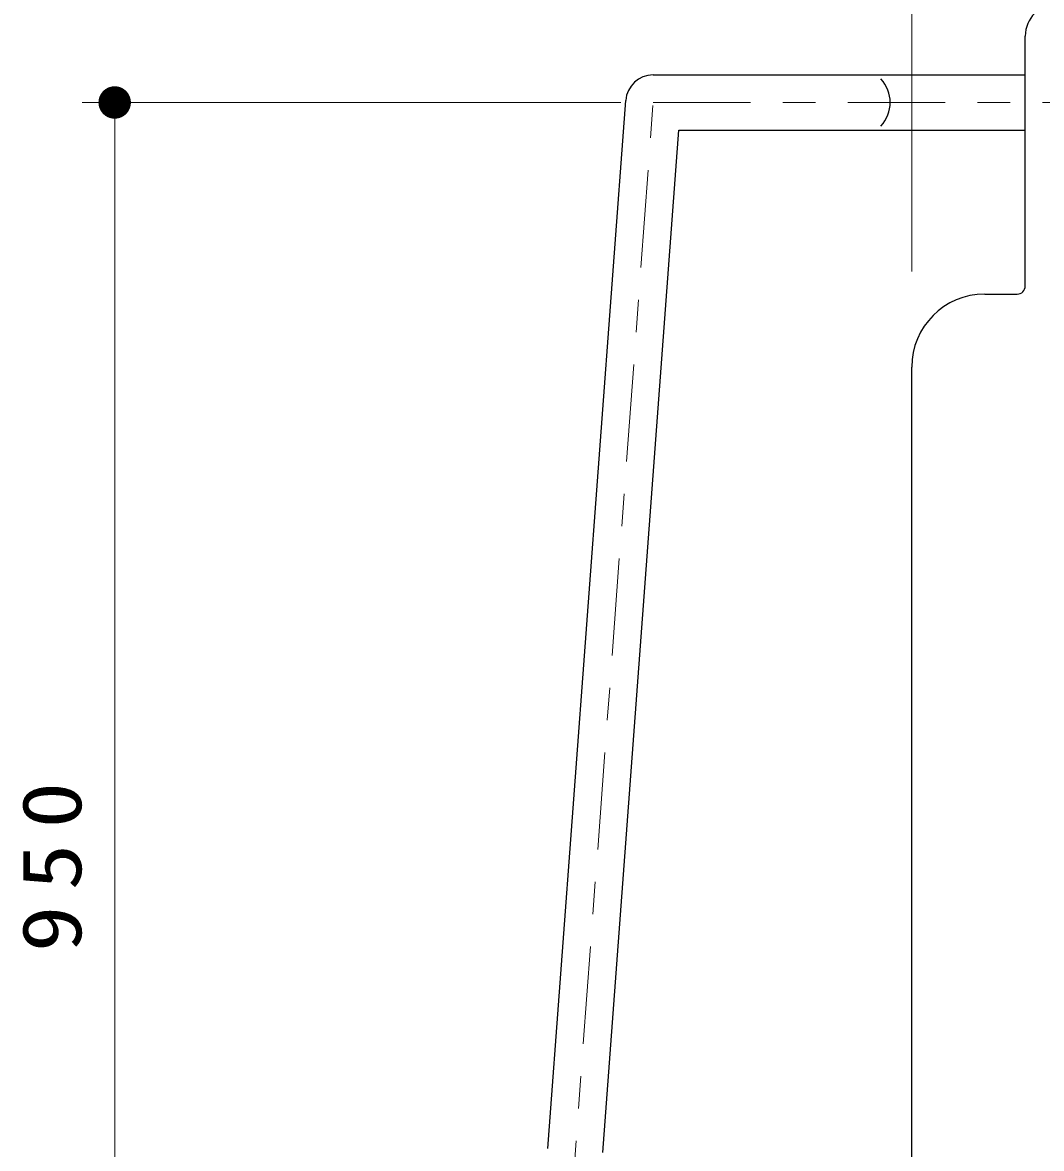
# Model space of a CAD drawing. Units: millimetres on the paper, scale 1:20. Extents: x 1381 to 1746, y 408 to 677.
# Drawn here: x 1450.04 to 1481.45, y 552.71 to 587.42 of the extents above; entities that cross this region are included whole.
import ezdxf

# ---------------------------------------------------------------- set-up
doc = ezdxf.new("R2010")
doc.units = ezdxf.units.MM
doc.linetypes.add('USER2', pattern=[6, 3, -1, 1, -1])
doc.layers.add('LY_1', color=7, linetype='Continuous', lineweight=13)
doc.styles.add('ＭＳ ゴシック', font='')
doc.styles.get('ＭＳ ゴシック').set_extended_font_data('MS Gothic')

# ---------------------------------------------------------------- blocks, each defined once
blk = doc.blocks.new('filled_dot')
at = {"color": 0, "linetype": 'Continuous', "lineweight": -2, "const_width": 1.25}
blk.add_lwpolyline([(-0.625, 0, 1), (0.625, 0, 1)], format="xyb", close=True, dxfattribs=at)

msp = doc.modelspace()

# ---------------------------------------------------------------- linework, layer by layer
at = {"layer": 'LY_1'}
for p, q in [((1477.449, 579.747), (1477.449, 595.275)), ((1468.481, 584.956), (1451.883, 584.956)), ((1452.883, 537.456), (1452.883, 584.956))]:
    msp.add_line(p, q, dxfattribs=at)
at = {"layer": 'LY_1', "lineweight": 25}
for p, q in [((1480.949, 579.298), (1480.949, 587.001)), ((1469.481, 585.806), (1480.949, 585.806)), ((1466.234, 552.709), (1468.633, 585.019)), ((1467.93, 552.583), (1470.27, 584.106)), ((1470.27, 584.106), (1480.949, 584.106)), ((1479.699, 579.048), (1480.699, 579.048)), ((1477.449, 544.056), (1477.449, 576.798))]:
    msp.add_line(p, q, dxfattribs=at)
at = {"layer": 'LY_1', "linetype": 'USER2'}
for p, q in [((1466.882, 549.956), (1469.481, 584.956)), ((1469.481, 584.956), (1486.449, 584.956))]:
    msp.add_line(p, q, dxfattribs=at)
at = {"layer": 'LY_1', "lineweight": 25}
for centre, radius, start, end in [((1481.949, 587.001), 1, 90, 180), ((1469.481, 584.956), 0.85, 90, 175.7533), ((1475.718, 584.956), 1.067, 317.1239, 42.8761), ((1479.699, 576.798), 2.25, 90, 180), ((1480.699, 579.298), 0.25, 270, 0)]:
    msp.add_arc(centre, radius, start, end, dxfattribs=at)

# ---------------------------------------------------------------- block references
at = {"layer": 'LY_1', "xscale": 0.4, "yscale": 0.4, "rotation": 270}
msp.add_blockref('filled_dot', (1452.883, 584.956), dxfattribs=at)

# ---------------------------------------------------------------- texts
at = {"layer": 'LY_1', "insert": (1451.883, 561.622), "char_height": 1.833, "attachment_point": 8, "rotation": 90, "style": 'ＭＳ ゴシック'}
msp.add_mtext('\\T1.33;\\W1.15;950', dxfattribs=at)

doc.saveas('drawing.dxf')
